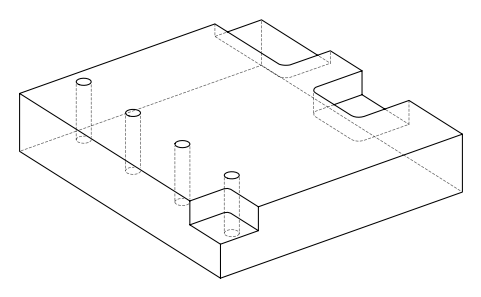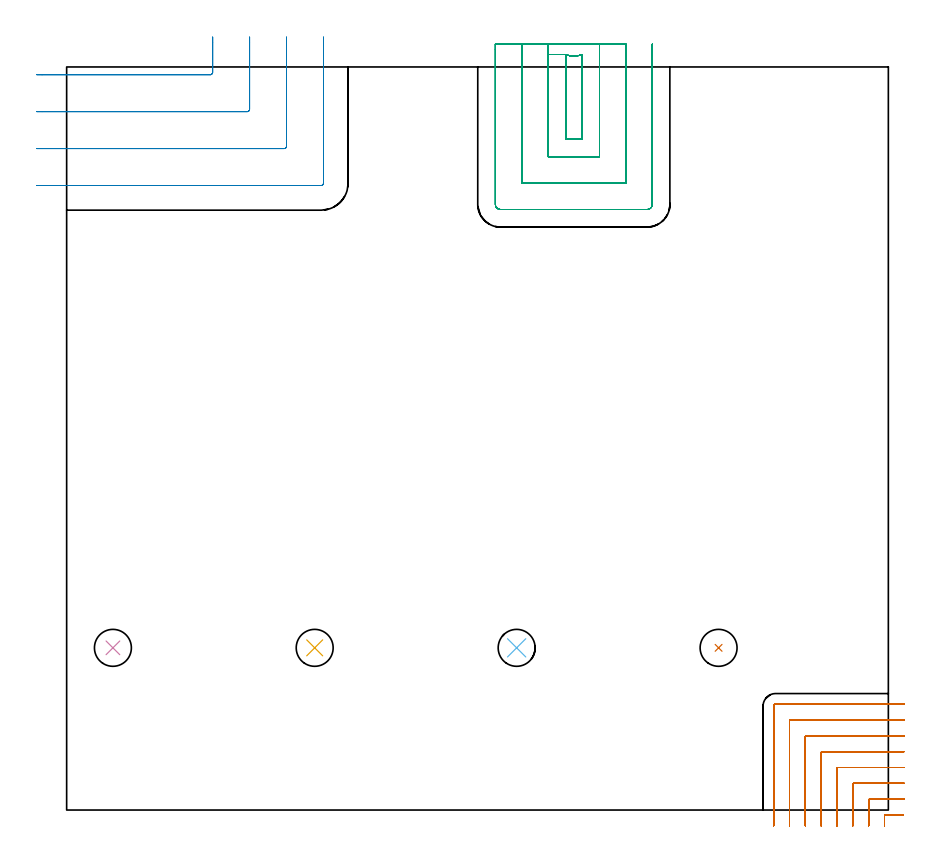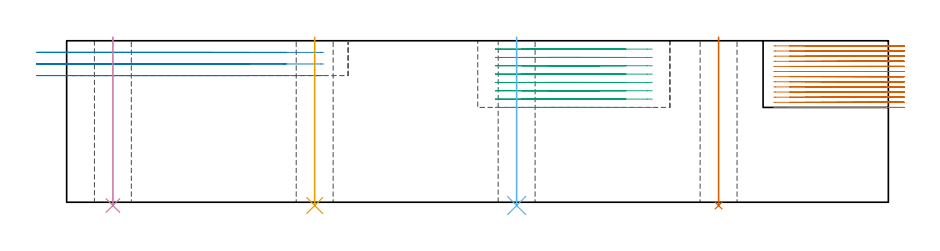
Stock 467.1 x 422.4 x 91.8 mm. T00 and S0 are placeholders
(PLAN: 7 operations, 3 tool changes, 42.1 min)
(1 MILL_CORNER_NOTCH_RECTANGULAR | CORNER_NOTCH_RECTANGULAR | NXT0201_011 | Follow Part, ap 3, ae 75% | 19.13 min | 178241 mm3)
(2 MILL_CORNER_NOTCH_RECTANGULAR_1 | CORNER_NOTCH_RECTANGULAR_1 | UGT0201_006 | Follow Part, ap 7, ae 75% | 4.77 min | 256890 mm3)
(3 MILL_SLOT | SLOT_PARTIAL_RECTANGULAR | UGT0201_094 | Follow Part, ap 5, ae 75% | 16.67 min | 373956 mm3)
(4 INDEXABLE_INSERT_DRILL_THROUGH_HOLE_FROM_SOLID | STEP1HOLE | NXT0302_013 | 0.38 min | 31742 mm3)
(5 INDEXABLE_INSERT_DRILL_THROUGH_HOLE_FROM_SOLID_1 | STEP1HOLE_1 | NXT0302_013 | 0.38 min | 31756 mm3)
(6 INDEXABLE_INSERT_DRILL_THROUGH_HOLE_FROM_SOLID_2 | STEP1HOLE_2 | NXT0302_013 | 0.38 min | 31728 mm3)
(7 INDEXABLE_INSERT_DRILL_THROUGH_HOLE_FROM_SOLID_3 | STEP1HOLE_3 | NXT0302_013 | 0.38 min | 31733 mm3)
(TOOL NXT0201_011 | ENDMILL 12mm [2P460-1200-NA 1630] | D12 FL38 Z6)
(TOOL UGT0201_006 | End Mill 28 mm | D28 FL25 Z2)
(TOOL UGT0201_094 | End mill 20 mm | D20 FL38 Z4)
(TOOL NXT0302_013 | Index. Insert Drill 21mm [880-D2100L25-05] | D21 PA176 FL105 Z2)
(OP 1 MILL_CORNER_NOTCH_RECTANGULAR)
G17 G21 G94 G90
T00 M6
G54
G17 G0 G90 X475.407 Y-2.8 S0 M3
G43 Z101.8 H1
Z88.885
G94 G1 X472.407 F250.
X465.495 F500.
G3 X464.9 Y-3.395 R0.6
G1 Y-6.
Y-9. F250.
G0 Z101.8
X476.1 Y6.2
Z88.885
G1 X473.1
X456.495 F500.
G3 X455.9 Y5.605 R0.6
G1 Y-6.
Y-9. F250.
G0 Z101.8
X476.1 Y15.2
Z88.885
G1 X473.1
X447.495 F500.
G3 X446.9 Y14.605 R0.6
G1 Y-6.
Y-9. F250.
G0 Z101.8
X476.1 Y24.2
Z88.885
G1 X473.1
X438.496 F500.
G3 X437.9 Y23.604 R0.6
G1 Y-6.
Y-9. F250.
G0 Z101.8
X476.1 Y33.2
Z88.885
G1 X473.1
X429.496 F500.
G3 X428.9 Y32.604 R0.6
G1 Y-6.
Y-9. F250.
G0 Z101.8
X476.1 Y42.2
Z88.885
G1 X473.1
X420.496 F500.
G3 X419.9 Y41.604 R0.6
G1 Y-6.
Y-9. F250.
G0 Z101.8
X476.1 Y51.2
Z88.885
G1 X473.1
X411.496 F500.
G3 X410.9 Y50.604 R0.6
G1 Y-6.
Y-9. F250.
G0 Z101.8
X476.1 Y60.2
Z88.885
G1 X473.1
X403. F500.
G3 X401.9 Y59.1 R1.1
G1 Y-6.
Y-9. F250.
G0 Z101.8
X475.407 Y-2.8
Z85.969
G1 X472.407
X465.495 F500.
G3 X464.9 Y-3.395 R0.6
G1 Y-6.
Y-9. F250.
G0 Z101.8
X476.1 Y6.2
Z85.969
G1 X473.1
X456.495 F500.
G3 X455.9 Y5.605 R0.6
G1 Y-6.
Y-9. F250.
G0 Z101.8
X476.1 Y15.2
Z85.969
G1 X473.1
X447.495 F500.
G3 X446.9 Y14.605 R0.6
G1 Y-6.
Y-9. F250.
G0 Z101.8
X476.1 Y24.2
Z85.969
G1 X473.1
X438.496 F500.
G3 X437.9 Y23.604 R0.6
G1 Y-6.
Y-9. F250.
G0 Z101.8
X476.1 Y33.2
Z85.969
G1 X473.1
X429.496 F500.
G3 X428.9 Y32.604 R0.6
G1 Y-6.
Y-9. F250.
G0 Z101.8
X476.1 Y42.2
Z85.969
G1 X473.1
X420.496 F500.
G3 X419.9 Y41.604 R0.6
G1 Y-6.
Y-9. F250.
G0 Z101.8
X476.1 Y51.2
Z85.969
G1 X473.1
X411.496 F500.
G3 X410.9 Y50.604 R0.6
G1 Y-6.
Y-9. F250.
G0 Z101.8
X476.1 Y60.2
Z85.969
G1 X473.1
X403. F500.
G3 X401.9 Y59.1 R1.1
G1 Y-6.
Y-9. F250.
G0 Z101.8
X475.407 Y-2.8
Z83.054
G1 X472.407
X465.495 F500.
G3 X464.9 Y-3.395 R0.6
G1 Y-6.
Y-9. F250.
G0 Z101.8
X476.1 Y6.2
Z83.054
G1 X473.1
X456.495 F500.
G3 X455.9 Y5.605 R0.6
G1 Y-6.
Y-9. F250.
G0 Z101.8
X476.1 Y15.2
Z83.054
G1 X473.1
X447.495 F500.
G3 X446.9 Y14.605 R0.6
G1 Y-6.
Y-9. F250.
G0 Z101.8
X476.1 Y24.2
Z83.054
G1 X473.1
X438.496 F500.
G3 X437.9 Y23.604 R0.6
G1 Y-6.
Y-9. F250.
G0 Z101.8
X476.1 Y33.2
Z83.054
G1 X473.1
X429.496 F500.
G3 X428.9 Y32.604 R0.6
G1 Y-6.
Y-9. F250.
G0 Z101.8
X476.1 Y42.2
Z83.054
G1 X473.1
X420.496 F500.
G3 X419.9 Y41.604 R0.6
G1 Y-6.
Y-9. F250.
G0 Z101.8
X476.1 Y51.2
Z83.054
G1 X473.1
X411.496 F500.
G3 X410.9 Y50.604 R0.6
G1 Y-6.
Y-9. F250.
G0 Z101.8
X476.1 Y60.2
Z83.054
G1 X473.1
X403. F500.
G3 X401.9 Y59.1 R1.1
G1 Y-6.
Y-9. F250.
G0 Z101.8
X475.407 Y-2.8
Z80.138
G1 X472.407
X465.495 F500.
G3 X464.9 Y-3.395 R0.6
G1 Y-6.
Y-9. F250.
G0 Z101.8
X476.1 Y6.2
Z80.138
G1 X473.1
X456.495 F500.
G3 X455.9 Y5.605 R0.6
G1 Y-6.
Y-9. F250.
G0 Z101.8
X476.1 Y15.2
Z80.138
G1 X473.1
X447.495 F500.
G3 X446.9 Y14.605 R0.6
G1 Y-6.
Y-9. F250.
G0 Z101.8
X476.1 Y24.2
Z80.138
G1 X473.1
X438.496 F500.
G3 X437.9 Y23.604 R0.6
G1 Y-6.
Y-9. F250.
G0 Z101.8
X476.1 Y33.2
Z80.138
G1 X473.1
X429.496 F500.
G3 X428.9 Y32.604 R0.6
G1 Y-6.
Y-9. F250.
G0 Z101.8
X476.1 Y42.2
Z80.138
G1 X473.1
X420.496 F500.
G3 X419.9 Y41.604 R0.6
G1 Y-6.
Y-9. F250.
G0 Z101.8
X476.1 Y51.2
Z80.138
G1 X473.1
X411.496 F500.
G3 X410.9 Y50.604 R0.6
G1 Y-6.
Y-9. F250.
G0 Z101.8
X476.1 Y60.2
Z80.138
G1 X473.1
X403. F500.
G3 X401.9 Y59.1 R1.1
G1 Y-6.
Y-9. F250.
G0 Z101.8
X475.407 Y-2.8
Z77.223
G1 X472.407
X465.495 F500.
G3 X464.9 Y-3.395 R0.6
G1 Y-6.
Y-9. F250.
G0 Z101.8
X476.1 Y6.2
Z77.223
G1 X473.1
X456.495 F500.
G3 X455.9 Y5.605 R0.6
G1 Y-6.
Y-9. F250.
G0 Z101.8
X476.1 Y15.2
Z77.223
G1 X473.1
X447.495 F500.
G3 X446.9 Y14.605 R0.6
G1 Y-6.
Y-9. F250.
G0 Z101.8
X476.1 Y24.2
Z77.223
G1 X473.1
X438.496 F500.
G3 X437.9 Y23.604 R0.6
G1 Y-6.
Y-9. F250.
G0 Z101.8
X476.1 Y33.2
Z77.223
G1 X473.1
X429.496 F500.
G3 X428.9 Y32.604 R0.6
G1 Y-6.
Y-9. F250.
G0 Z101.8
X476.1 Y42.2
Z77.223
G1 X473.1
X420.496 F500.
G3 X419.9 Y41.604 R0.6
G1 Y-6.
Y-9. F250.
G0 Z101.8
X476.1 Y51.2
Z77.223
G1 X473.1
X411.496 F500.
G3 X410.9 Y50.604 R0.6
G1 Y-6.
Y-9. F250.
G0 Z101.8
X476.1 Y60.2
Z77.223
G1 X473.1
X403. F500.
G3 X401.9 Y59.1 R1.1
G1 Y-6.
Y-9. F250.
G0 Z101.8
X475.407 Y-2.8
Z74.308
G1 X472.407
X465.495 F500.
G3 X464.9 Y-3.395 R0.6
G1 Y-6.
Y-9. F250.
G0 Z101.8
X476.1 Y6.2
Z74.308
G1 X473.1
X456.495 F500.
G3 X455.9 Y5.605 R0.6
G1 Y-6.
Y-9. F250.
G0 Z101.8
X476.1 Y15.2
Z74.308
G1 X473.1
X447.495 F500.
G3 X446.9 Y14.605 R0.6
G1 Y-6.
Y-9. F250.
G0 Z101.8
X476.1 Y24.2
Z74.308
G1 X473.1
X438.496 F500.
G3 X437.9 Y23.604 R0.6
G1 Y-6.
Y-9. F250.
G0 Z101.8
X476.1 Y33.2
Z74.308
G1 X473.1
X429.496 F500.
G3 X428.9 Y32.604 R0.6
G1 Y-6.
Y-9. F250.
G0 Z101.8
X476.1 Y42.2
Z74.308
G1 X473.1
X420.496 F500.
G3 X419.9 Y41.604 R0.6
G1 Y-6.
Y-9. F250.
G0 Z101.8
X476.1 Y51.2
Z74.308
G1 X473.1
X411.496 F500.
G3 X410.9 Y50.604 R0.6
G1 Y-6.
Y-9. F250.
G0 Z101.8
X476.1 Y60.2
Z74.308
G1 X473.1
X403. F500.
G3 X401.9 Y59.1 R1.1
G1 Y-6.
Y-9. F250.
G0 Z101.8
X475.407 Y-2.8
Z71.392
G1 X472.407
X465.495 F500.
G3 X464.9 Y-3.395 R0.6
G1 Y-6.
Y-9. F250.
G0 Z101.8
X476.1 Y6.2
Z71.392
G1 X473.1
X456.495 F500.
G3 X455.9 Y5.605 R0.6
G1 Y-6.
Y-9. F250.
G0 Z101.8
X476.1 Y15.2
Z71.392
G1 X473.1
X447.495 F500.
G3 X446.9 Y14.605 R0.6
G1 Y-6.
Y-9. F250.
G0 Z101.8
X476.1 Y24.2
Z71.392
G1 X473.1
X438.496 F500.
G3 X437.9 Y23.604 R0.6
G1 Y-6.
Y-9. F250.
G0 Z101.8
X476.1 Y33.2
Z71.392
G1 X473.1
X429.496 F500.
G3 X428.9 Y32.604 R0.6
G1 Y-6.
Y-9. F250.
G0 Z101.8
X476.1 Y42.2
Z71.392
G1 X473.1
X420.496 F500.
G3 X419.9 Y41.604 R0.6
G1 Y-6.
Y-9. F250.
G0 Z101.8
X476.1 Y51.2
Z71.392
G1 X473.1
X411.496 F500.
G3 X410.9 Y50.604 R0.6
G1 Y-6.
Y-9. F250.
G0 Z101.8
X476.1 Y60.2
Z71.392
G1 X473.1
X403. F500.
G3 X401.9 Y59.1 R1.1
G1 Y-6.
Y-9. F250.
G0 Z101.8
X475.407 Y-2.8
Z68.477
G1 X472.407
X465.495 F500.
G3 X464.9 Y-3.395 R0.6
G1 Y-6.
Y-9. F250.
G0 Z101.8
X476.1 Y6.2
Z68.477
G1 X473.1
X456.495 F500.
G3 X455.9 Y5.605 R0.6
G1 Y-6.
Y-9. F250.
G0 Z101.8
X476.1 Y15.2
Z68.477
G1 X473.1
X447.495 F500.
G3 X446.9 Y14.605 R0.6
G1 Y-6.
Y-9. F250.
G0 Z101.8
X476.1 Y24.2
Z68.477
G1 X473.1
X438.496 F500.
G3 X437.9 Y23.604 R0.6
G1 Y-6.
Y-9. F250.
G0 Z101.8
X476.1 Y33.2
Z68.477
G1 X473.1
X429.496 F500.
G3 X428.9 Y32.604 R0.6
G1 Y-6.
Y-9. F250.
G0 Z101.8
X476.1 Y42.2
Z68.477
G1 X473.1
X420.496 F500.
G3 X419.9 Y41.604 R0.6
G1 Y-6.
Y-9. F250.
G0 Z101.8
X476.1 Y51.2
Z68.477
G1 X473.1
X411.496 F500.
G3 X410.9 Y50.604 R0.6
G1 Y-6.
Y-9. F250.
G0 Z101.8
X476.1 Y60.2
Z68.477
G1 X473.1
X403. F500.
G3 X401.9 Y59.1 R1.1
G1 Y-6.
Y-9. F250.
G0 Z101.8
X475.407 Y-2.8
Z65.562
G1 X472.407
X465.495 F500.
G3 X464.9 Y-3.395 R0.6
G1 Y-6.
Y-9. F250.
G0 Z101.8
X476.1 Y6.2
Z65.562
G1 X473.1
X456.495 F500.
G3 X455.9 Y5.605 R0.6
G1 Y-6.
Y-9. F250.
G0 Z101.8
X476.1 Y15.2
Z65.562
G1 X473.1
X447.495 F500.
G3 X446.9 Y14.605 R0.6
G1 Y-6.
Y-9. F250.
G0 Z101.8
X476.1 Y24.2
Z65.562
G1 X473.1
X438.496 F500.
G3 X437.9 Y23.604 R0.6
G1 Y-6.
Y-9. F250.
G0 Z101.8
X476.1 Y33.2
Z65.562
G1 X473.1
X429.496 F500.
G3 X428.9 Y32.604 R0.6
G1 Y-6.
Y-9. F250.
G0 Z101.8
X476.1 Y42.2
Z65.562
G1 X473.1
X420.496 F500.
G3 X419.9 Y41.604 R0.6
G1 Y-6.
Y-9. F250.
G0 Z101.8
X476.1 Y51.2
Z65.562
G1 X473.1
X411.496 F500.
G3 X410.9 Y50.604 R0.6
G1 Y-6.
Y-9. F250.
G0 Z101.8
X476.1 Y60.2
Z65.562
G1 X473.1
X403. F500.
G3 X401.9 Y59.1 R1.1
G1 Y-6.
Y-9. F250.
G0 Z101.8
X475.407 Y-2.8
Z62.646
G1 X472.407
X465.495 F500.
G3 X464.9 Y-3.395 R0.6
G1 Y-6.
Y-9. F250.
G0 Z101.8
X476.1 Y6.2
Z62.646
G1 X473.1
X456.495 F500.
G3 X455.9 Y5.605 R0.6
G1 Y-6.
Y-9. F250.
G0 Z101.8
X476.1 Y15.2
Z62.646
G1 X473.1
X447.495 F500.
G3 X446.9 Y14.605 R0.6
G1 Y-6.
Y-9. F250.
G0 Z101.8
X476.1 Y24.2
Z62.646
G1 X473.1
X438.496 F500.
G3 X437.9 Y23.604 R0.6
G1 Y-6.
Y-9. F250.
G0 Z101.8
X476.1 Y33.2
Z62.646
G1 X473.1
X429.496 F500.
G3 X428.9 Y32.604 R0.6
G1 Y-6.
Y-9. F250.
G0 Z101.8
X476.1 Y42.2
Z62.646
G1 X473.1
X420.496 F500.
G3 X419.9 Y41.604 R0.6
G1 Y-6.
Y-9. F250.
G0 Z101.8
X476.1 Y51.2
Z62.646
G1 X473.1
X411.496 F500.
G3 X410.9 Y50.604 R0.6
G1 Y-6.
Y-9. F250.
G0 Z101.8
X476.1 Y60.2
Z62.646
G1 X473.1
X403. F500.
G3 X401.9 Y59.1 R1.1
G1 Y-6.
Y-9. F250.
G0 Z101.8
X475.407 Y-2.8
Z59.731
G1 X472.407
X465.495 F500.
G3 X464.9 Y-3.395 R0.6
G1 Y-6.
Y-9. F250.
G0 Z101.8
X476.1 Y6.2
Z59.731
G1 X473.1
X456.495 F500.
G3 X455.9 Y5.605 R0.6
G1 Y-6.
Y-9. F250.
G0 Z101.8
X476.1 Y15.2
Z59.731
G1 X473.1
X447.495 F500.
G3 X446.9 Y14.605 R0.6
G1 Y-6.
Y-9. F250.
G0 Z101.8
X476.1 Y24.2
Z59.731
G1 X473.1
X438.496 F500.
G3 X437.9 Y23.604 R0.6
G1 Y-6.
Y-9. F250.
G0 Z101.8
X476.1 Y33.2
Z59.731
G1 X473.1
X429.496 F500.
G3 X428.9 Y32.604 R0.6
G1 Y-6.
Y-9. F250.
G0 Z101.8
X476.1 Y42.2
Z59.731
G1 X473.1
X420.496 F500.
G3 X419.9 Y41.604 R0.6
G1 Y-6.
Y-9. F250.
G0 Z101.8
X476.1 Y51.2
Z59.731
G1 X473.1
X411.496 F500.
G3 X410.9 Y50.604 R0.6
G1 Y-6.
Y-9. F250.
G0 Z101.8
X476.1 Y60.2
Z59.731
G1 X473.1
X403. F500.
G3 X401.9 Y59.1 R1.1
G1 Y-6.
Y-9. F250.
G0 Z101.8
X475.407 Y-2.8
Z56.815
G1 X472.407
X465.495 F500.
G3 X464.9 Y-3.395 R0.6
G1 Y-6.
Y-9. F250.
G0 Z101.8
X476.1 Y6.2
Z56.815
G1 X473.1
X456.495 F500.
G3 X455.9 Y5.605 R0.6
G1 Y-6.
Y-9. F250.
G0 Z101.8
X476.1 Y15.2
Z56.815
G1 X473.1
X447.495 F500.
G3 X446.9 Y14.605 R0.6
G1 Y-6.
Y-9. F250.
G0 Z101.8
X476.1 Y24.2
Z56.815
G1 X473.1
X438.496 F500.
G3 X437.9 Y23.604 R0.6
G1 Y-6.
Y-9. F250.
G0 Z101.8
X476.1 Y33.2
Z56.815
G1 X473.1
X429.496 F500.
G3 X428.9 Y32.604 R0.6
G1 Y-6.
Y-9. F250.
G0 Z101.8
X476.1 Y42.2
Z56.815
G1 X473.1
X420.496 F500.
G3 X419.9 Y41.604 R0.6
G1 Y-6.
Y-9. F250.
G0 Z101.8
X476.1 Y51.2
Z56.815
G1 X473.1
X411.496 F500.
G3 X410.9 Y50.604 R0.6
G1 Y-6.
Y-9. F250.
G0 Z101.8
X476.1 Y60.2
Z56.815
G1 X473.1
X403. F500.
G3 X401.9 Y59.1 R1.1
G1 Y-6.
Y-9. F250.
G0 Z101.8
X475.407 Y-2.8
Z53.9
G1 X472.407
X465.495 F500.
G3 X464.9 Y-3.395 R0.6
G1 Y-6.
Y-9. F250.
G0 Z101.8
X476.1 Y6.2
Z53.9
G1 X473.1
X456.495 F500.
G3 X455.9 Y5.605 R0.6
G1 Y-6.
Y-9. F250.
G0 Z101.8
X476.1 Y15.2
Z53.9
G1 X473.1
X447.495 F500.
G3 X446.9 Y14.605 R0.6
G1 Y-6.
Y-9. F250.
G0 Z101.8
X476.1 Y24.2
Z53.9
G1 X473.1
X438.496 F500.
G3 X437.9 Y23.604 R0.6
G1 Y-6.
Y-9. F250.
G0 Z101.8
X476.1 Y33.2
Z53.9
G1 X473.1
X429.496 F500.
G3 X428.9 Y32.604 R0.6
G1 Y-6.
Y-9. F250.
G0 Z101.8
X476.1 Y42.2
Z53.9
G1 X473.1
X420.496 F500.
G3 X419.9 Y41.604 R0.6
G1 Y-6.
Y-9. F250.
G0 Z101.8
X476.1 Y51.2
Z53.9
G1 X473.1
X411.496 F500.
G3 X410.9 Y50.604 R0.6
G1 Y-6.
Y-9. F250.
G0 Z101.8
X476.1 Y60.2
Z53.9
G1 X473.1
X403. F500.
G3 X401.9 Y59.1 R1.1
G1 Y-6.
Y-9. F250.
G0 Z101.8
M5
M2
(OP 2 MILL_CORNER_NOTCH_RECTANGULAR_1)
G17 G21 G94 G90
T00 M6
G54
G17 G0 G90 X-17. Y418. S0 M3
G43 Z101.8 H0
Z85.2
G94 G1 X-14. F250.
X81.607 F500.
G3 X83. Y419.393 R1.4
G1 Y436.4
Y439.4 F250.
G0 Z101.8
X-17. Y397.
Z85.2
G1 X-14.
X102.607 F500.
G3 X104. Y398.393 R1.4
G1 Y436.4
Y439.4 F250.
G0 Z101.8
X-17. Y376.
Z85.2
G1 X-14.
X123.606 F500.
G3 X125. Y377.394 R1.4
G1 Y436.4
Y439.4 F250.
G0 Z101.8
X-17. Y355.
Z85.2
G1 X-14.
X144.606 F500.
G3 X146. Y356.394 R1.4
G1 Y436.4
Y439.4 F250.
G0 Z101.8
X-17. Y418.
Z78.6
G1 X-14.
X81.607 F500.
G3 X83. Y419.393 R1.4
G1 Y436.4
Y439.4 F250.
G0 Z101.8
X-17. Y397.
Z78.6
G1 X-14.
X102.607 F500.
G3 X104. Y398.393 R1.4
G1 Y436.4
Y439.4 F250.
G0 Z101.8
X-17. Y376.
Z78.6
G1 X-14.
X123.606 F500.
G3 X125. Y377.394 R1.4
G1 Y436.4
Y439.4 F250.
G0 Z101.8
X-17. Y355.
Z78.6
G1 X-14.
X144.606 F500.
G3 X146. Y356.394 R1.4
G1 Y436.4
Y439.4 F250.
G0 Z101.8
X-17. Y418.
Z72.
G1 X-14.
X81.607 F500.
G3 X83. Y419.393 R1.4
G1 Y436.4
Y439.4 F250.
G0 Z101.8
X-17. Y397.
Z72.
G1 X-14.
X102.607 F500.
G3 X104. Y398.393 R1.4
G1 Y436.4
Y439.4 F250.
G0 Z101.8
X-17. Y376.
Z72.
G1 X-14.
X123.606 F500.
G3 X125. Y377.394 R1.4
G1 Y436.4
Y439.4 F250.
G0 Z101.8
X-17. Y355.
Z72.
G1 X-14.
X144.606 F500.
G3 X146. Y356.394 R1.4
G1 Y436.4
Y439.4 F250.
G0 Z101.8
M5
M2
(OP 3 MILL_SLOT)
G17 G21 G94 G90
T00 M6
G54
G17 G0 G90 X273.7 Y435.4 S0 M3
G43 Z101.8 H0
Z87.062
G94 G1 Y432.4 F250.
Y429.507 F500.
X283.7
G3 X292.9 Y429.507 R10.
G1 Y381.4
X283.7
Y429.507
X273.7
Y371.4
X302.9
Y432.4
Y435.4 F250.
X258.7
Y432.4
Y356.4 F500.
X317.9
Y432.4
Y435.4 F250.
X243.7
Y432.4
Y344.3 F500.
G3 X246.6 Y341.4 R2.9
G1 X330.
G3 X332.9 Y344.3 R2.9
G1 Y432.4
Y435.4 F250.
G0 X273.7 Z82.325
G1 Y432.4
Y429.507 F500.
X283.7
G3 X292.9 Y429.507 R10.
G1 Y381.4
X283.7
Y429.507
X273.7
Y371.4
X302.9
Y432.4
Y435.4 F250.
X258.7
Y432.4
Y356.4 F500.
X317.9
Y432.4
Y435.4 F250.
X243.7
Y432.4
Y344.3 F500.
G3 X246.6 Y341.4 R2.9
G1 X330.
G3 X332.9 Y344.3 R2.9
G1 Y432.4
Y435.4 F250.
G0 X273.7 Z77.587
G1 Y432.4
Y429.507 F500.
X283.7
G3 X292.9 Y429.507 R10.
G1 Y381.4
X283.7
Y429.507
X273.7
Y371.4
X302.9
Y432.4
Y435.4 F250.
X258.7
Y432.4
Y356.4 F500.
X317.9
Y432.4
Y435.4 F250.
X243.7
Y432.4
Y344.3 F500.
G3 X246.6 Y341.4 R2.9
G1 X330.
G3 X332.9 Y344.3 R2.9
G1 Y432.4
Y435.4 F250.
G0 X273.7 Z72.85
G1 Y432.4
Y429.507 F500.
X283.7
G3 X292.9 Y429.507 R10.
G1 Y381.4
X283.7
Y429.507
X273.7
Y371.4
X302.9
Y432.4
Y435.4 F250.
X258.7
Y432.4
Y356.4 F500.
X317.9
Y432.4
Y435.4 F250.
X243.7
Y432.4
Y344.3 F500.
G3 X246.6 Y341.4 R2.9
G1 X330.
G3 X332.9 Y344.3 R2.9
G1 Y432.4
Y435.4 F250.
G0 X273.7 Z68.112
G1 Y432.4
Y429.507 F500.
X283.7
G3 X292.9 Y429.507 R10.
G1 Y381.4
X283.7
Y429.507
X273.7
Y371.4
X302.9
Y432.4
Y435.4 F250.
X258.7
Y432.4
Y356.4 F500.
X317.9
Y432.4
Y435.4 F250.
X243.7
Y432.4
Y344.3 F500.
G3 X246.6 Y341.4 R2.9
G1 X330.
G3 X332.9 Y344.3 R2.9
G1 Y432.4
Y435.4 F250.
G0 X273.7 Z63.375
G1 Y432.4
Y429.507 F500.
X283.7
G3 X292.9 Y429.507 R10.
G1 Y381.4
X283.7
Y429.507
X273.7
Y371.4
X302.9
Y432.4
Y435.4 F250.
X258.7
Y432.4
Y356.4 F500.
X317.9
Y432.4
Y435.4 F250.
X243.7
Y432.4
Y344.3 F500.
G3 X246.6 Y341.4 R2.9
G1 X330.
G3 X332.9 Y344.3 R2.9
G1 Y432.4
Y435.4 F250.
G0 X273.7 Z58.637
G1 Y432.4
Y429.507 F500.
X283.7
G3 X292.9 Y429.507 R10.
G1 Y381.4
X283.7
Y429.507
X273.7
Y371.4
X302.9
Y432.4
Y435.4 F250.
X258.7
Y432.4
Y356.4 F500.
X317.9
Y432.4
Y435.4 F250.
X243.7
Y432.4
Y344.3 F500.
G3 X246.6 Y341.4 R2.9
G1 X330.
G3 X332.9 Y344.3 R2.9
G1 Y432.4
Y435.4 F250.
G0 X273.7 Z53.9
G1 Y432.4
Y429.507 F500.
X283.7
G3 X292.9 Y429.507 R10.
G1 Y381.4
X283.7
Y429.507
X273.7
Y371.4
X302.9
Y432.4
Y435.4 F250.
X258.7
Y432.4
Y356.4 F500.
X317.9
Y432.4
Y435.4 F250.
X243.7
Y432.4
Y344.3 F500.
G3 X246.6 Y341.4 R2.9
G1 X330.
G3 X332.9 Y344.3 R2.9
G1 Y432.4
Y435.4 F250.
G0 Z101.8
M5
M2
(OP 4 INDEXABLE_INSERT_DRILL_THROUGH_HOLE_FROM_SOLID)
G17 G21 G94 G90
T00 M6
G54
G17 G0 G90 X26.3 Y92.2 S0 M3
G43 Z101.8 H1
G94 G81 G98 Z-1.867 F250. R93.8
G80
M5
M2
(OP 5 INDEXABLE_INSERT_DRILL_THROUGH_HOLE_FROM_SOLID_1)
G17 G21 G94 G90
T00 M6
G54
G17 G0 G90 X141. Y92.2 S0 M3
G43 Z101.8 H1
G94 G81 G98 Z-1.867 F250. R93.8
G80
M5
M2
(OP 6 INDEXABLE_INSERT_DRILL_THROUGH_HOLE_FROM_SOLID_2)
G17 G21 G94 G90
T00 M6
G54
G17 G0 G90 X255.8 Y92.2 S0 M3
G43 Z101.8 H1
G94 G81 G98 Z-1.867 F250. R93.8
G80
M5
M2
(OP 7 INDEXABLE_INSERT_DRILL_THROUGH_HOLE_FROM_SOLID_3)
G17 G21 G94 G90
T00 M6
G54
G17 G0 G90 X370.6 Y92.2 S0 M3
G43 Z101.8 H1
G94 G81 G98 Z-1.867 F250. R93.8
G80
M5
M2
